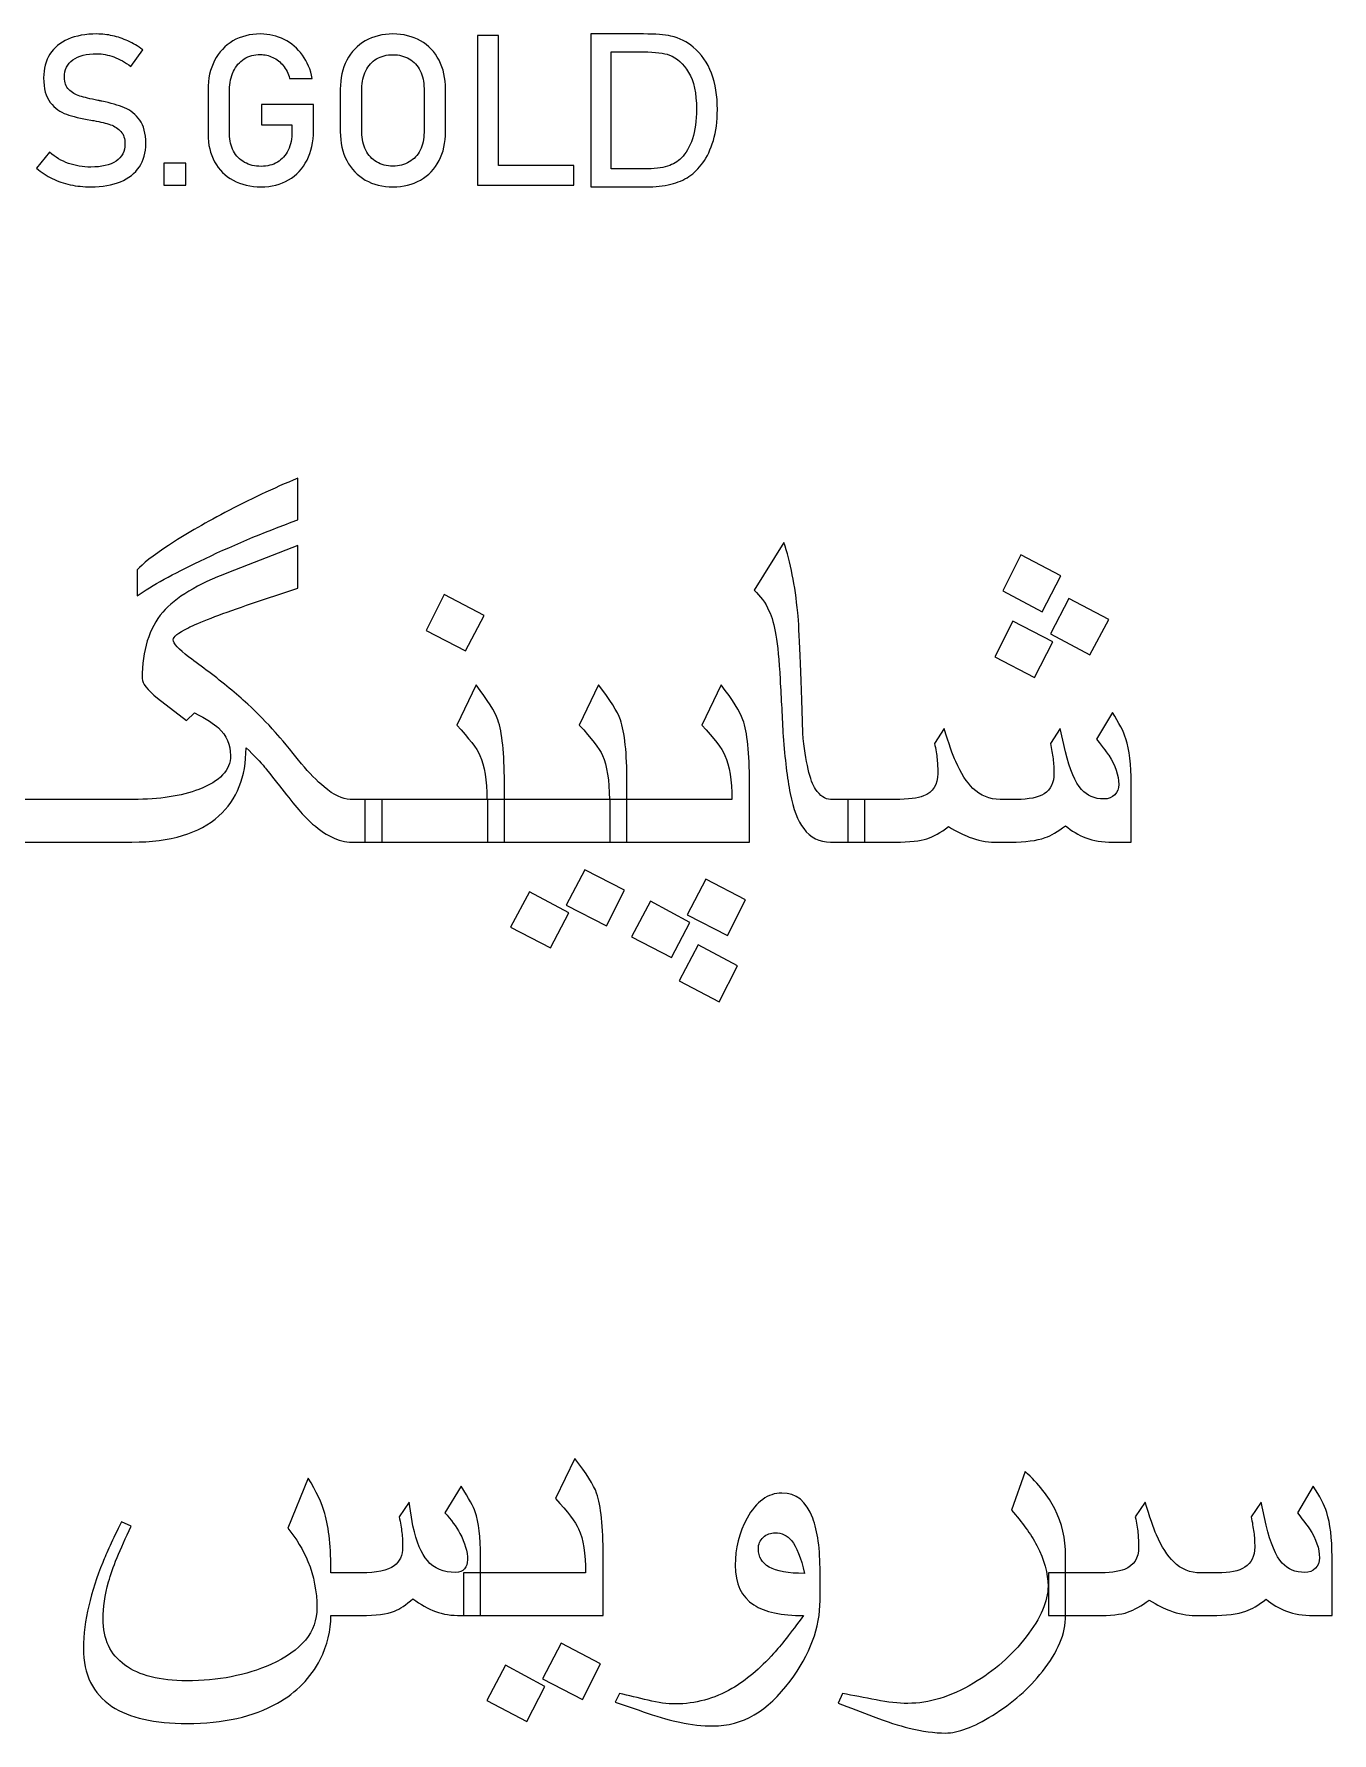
# Model space of a CAD drawing. Header units: millimetres. Extents: x -257 to 309, y -131 to 82.
# Drawn here: x 59.8 to 105.4, y -93.1 to -33.4 of the extents above; entities that cross this region are included whole.
import ezdxf

# ---------------------------------------------------------------- set-up
doc = ezdxf.new("R2010")
doc.units = ezdxf.units.MM
doc.header["$MEASUREMENT"] = 0
doc.layers.add('Layer 1', color=7, linetype='Continuous')

msp = doc.modelspace()

# ---------------------------------------------------------------- linework, layer by layer
at = {"layer": 'Layer 1', "color": 250}
for points, knots in [([(61.8123, -38.7882), (61.559, -38.7882), (61.3179, -38.7635), (61.0919, -38.7154), (60.8645, -38.6672), (60.6532, -38.5955), (60.4556, -38.4992), (60.2591, -38.4015), (60.0751, -38.2816), (59.9047, -38.1372), (59.9047, -38.1372), (59.9047, -38.1372), (59.9047, -38.1372), (59.9047, -38.1372), (60.3642, -37.5726), (60.3642, -37.5726), (60.3642, -37.5726), (60.3642, -37.5726), (60.3642, -37.5726), (60.5643, -37.7455), (60.7855, -37.8765), (61.0264, -37.9629), (61.2673, -38.0494), (61.5292, -38.0927), (61.8123, -38.0927), (62.1927, -38.0927), (62.488, -38.0224), (62.698, -37.8814), (62.908, -37.7406), (63.0131, -37.5403), (63.0131, -37.2821), (63.0131, -37.2821), (63.0131, -37.2785), (63.0131, -37.2785), (63.0131, -37.0955), (62.9661, -36.9499), (62.8709, -36.8422), (62.7746, -36.7349), (62.6522, -36.6558), (62.5015, -36.6039), (62.351, -36.552), (62.1557, -36.5038), (61.9172, -36.4606), (61.9098, -36.458), (61.9012, -36.4569), (61.8938, -36.4569), (61.8851, -36.4569), (61.8765, -36.4555), (61.8691, -36.4532), (61.8691, -36.4532), (61.8159, -36.4433), (61.8159, -36.4433), (61.4625, -36.3827), (61.1759, -36.3147), (60.9559, -36.2381), (60.7347, -36.1616), (60.5458, -36.0232), (60.3889, -35.8218), (60.2321, -35.6204), (60.154, -35.3338), (60.154, -34.9619), (60.154, -34.9619), (60.154, -34.9582), (60.154, -34.9582), (60.154, -34.6332), (60.227, -34.3552), (60.3729, -34.1242), (60.5186, -33.8944), (60.7324, -33.7177), (61.0116, -33.5978), (61.292, -33.4768), (61.628, -33.4163), (62.0221, -33.4163), (62.21, -33.4163), (62.3953, -33.4374), (62.577, -33.4781), (62.7598, -33.5189), (62.939, -33.5805), (63.1168, -33.6609), (63.2935, -33.7412), (63.4678, -33.8437), (63.6395, -33.9672), (63.6395, -33.9672), (63.6395, -33.9672), (63.6395, -33.9672), (63.6395, -33.9672), (63.2194, -34.553), (63.2194, -34.553), (63.2194, -34.553), (63.2194, -34.553), (63.2194, -34.553), (63.0193, -34.4059), (62.8204, -34.2961), (62.6201, -34.2219), (62.4213, -34.1489), (62.2224, -34.1118), (62.0221, -34.1118), (61.6626, -34.1118), (61.3821, -34.1836), (61.1833, -34.3269), (60.9844, -34.4702), (60.8856, -34.674), (60.8856, -34.9372), (60.8856, -34.9372), (60.8856, -34.9409), (60.8856, -34.9409), (60.8856, -35.1212), (60.9363, -35.2635), (61.0388, -35.3671), (61.1413, -35.4708), (61.2698, -35.5474), (61.423, -35.597), (61.5763, -35.6464), (61.7887, -35.6983), (62.0618, -35.7513), (62.0715, -35.7538), (62.0803, -35.7551), (62.0888, -35.7562), (62.0977, -35.7576), (62.1062, -35.7601), (62.1161, -35.7625), (62.1272, -35.765), (62.1408, -35.7675), (62.1557, -35.7699), (62.1705, -35.7724), (62.1828, -35.7735), (62.1952, -35.776), (62.5139, -35.8416), (62.7797, -35.9194), (62.9933, -36.0084), (63.2071, -36.0973), (63.3862, -36.2419), (63.5295, -36.4407), (63.6728, -36.6396), (63.7446, -36.9115), (63.7446, -37.2574), (63.7446, -37.2574), (63.7446, -37.2648), (63.7446, -37.2648), (63.7446, -37.5848), (63.669, -37.8592), (63.5172, -38.0876), (63.364, -38.3162), (63.144, -38.4893), (62.8561, -38.609), (62.5671, -38.7289), (62.2199, -38.7882), (61.8123, -38.7882)], [0, 0, 0, 0, 0.0204082, 0.0204082, 0.0204082, 0.0408163, 0.0408163, 0.0408163, 0.0612245, 0.0612245, 0.0612245, 0.0816327, 0.0816327, 0.0816327, 0.1020408, 0.1020408, 0.1020408, 0.122449, 0.122449, 0.122449, 0.1428571, 0.1428571, 0.1428571, 0.1632653, 0.1632653, 0.1632653, 0.1836735, 0.1836735, 0.1836735, 0.2040816, 0.2040816, 0.2040816, 0.2244898, 0.2244898, 0.2244898, 0.244898, 0.244898, 0.244898, 0.2653061, 0.2653061, 0.2653061, 0.2857143, 0.2857143, 0.2857143, 0.3061224, 0.3061224, 0.3061224, 0.3265306, 0.3265306, 0.3265306, 0.3469388, 0.3469388, 0.3469388, 0.3673469, 0.3673469, 0.3673469, 0.3877551, 0.3877551, 0.3877551, 0.4081633, 0.4081633, 0.4081633, 0.4285714, 0.4285714, 0.4285714, 0.4489796, 0.4489796, 0.4489796, 0.4693878, 0.4693878, 0.4693878, 0.4897959, 0.4897959, 0.4897959, 0.5102041, 0.5102041, 0.5102041, 0.5306122, 0.5306122, 0.5306122, 0.5510204, 0.5510204, 0.5510204, 0.5714286, 0.5714286, 0.5714286, 0.5918367, 0.5918367, 0.5918367, 0.6122449, 0.6122449, 0.6122449, 0.6326531, 0.6326531, 0.6326531, 0.6530612, 0.6530612, 0.6530612, 0.6734694, 0.6734694, 0.6734694, 0.6938776, 0.6938776, 0.6938776, 0.7142857, 0.7142857, 0.7142857, 0.7346939, 0.7346939, 0.7346939, 0.755102, 0.755102, 0.755102, 0.7755102, 0.7755102, 0.7755102, 0.7959184, 0.7959184, 0.7959184, 0.8163265, 0.8163265, 0.8163265, 0.8367347, 0.8367347, 0.8367347, 0.8571429, 0.8571429, 0.8571429, 0.877551, 0.877551, 0.877551, 0.8979592, 0.8979592, 0.8979592, 0.9183673, 0.9183673, 0.9183673, 0.9387755, 0.9387755, 0.9387755, 0.9591837, 0.9591837, 0.9591837, 0.9795918, 0.9795918, 0.9795918, 1, 1, 1, 1]), ([(69.6379, -35.8997), (69.6379, -35.8997), (69.6379, -36.819), (69.6379, -36.819), (69.6379, -37.2105), (69.5625, -37.554), (69.4105, -37.8529), (69.2586, -38.1507), (69.0435, -38.3804), (68.7644, -38.5436), (68.4851, -38.7067), (68.1626, -38.7882), (67.7957, -38.7882), (67.4238, -38.7882), (67.0977, -38.7116), (66.8172, -38.5585), (66.5355, -38.4053), (66.3181, -38.189), (66.1636, -37.9086), (66.0091, -37.6281), (65.9314, -37.3043), (65.9314, -36.9349), (65.9314, -36.9349), (65.9314, -35.3819), (65.9314, -35.3819), (65.9314, -34.9916), (66.008, -34.6469), (66.16, -34.3503), (66.3118, -34.0538), (66.5269, -33.8239), (66.8061, -33.6609), (67.0852, -33.4979), (67.4078, -33.4163), (67.7748, -33.4163), (68.0763, -33.4163), (68.3543, -33.4817), (68.6086, -33.6103), (68.8632, -33.7401), (69.0756, -33.9216), (69.2474, -34.1587), (69.4192, -34.3949), (69.534, -34.6691), (69.5946, -34.9804), (69.5946, -34.9804), (69.5946, -34.9804), (69.5946, -34.9804), (69.5946, -34.9804), (68.7952, -34.9804), (68.7952, -34.9804), (68.7952, -34.9804), (68.7952, -34.9804), (68.7952, -34.9804), (68.752, -34.8037), (68.6779, -34.653), (68.574, -34.5257), (68.4702, -34.3997), (68.3492, -34.3034), (68.2084, -34.2367), (68.0687, -34.17), (67.9241, -34.1365), (67.7748, -34.1365), (67.5572, -34.1365), (67.367, -34.1884), (67.2026, -34.2923), (67.0384, -34.3961), (66.9111, -34.5418), (66.8222, -34.7284), (66.7331, -34.9162), (66.6886, -35.1337), (66.6886, -35.3819), (66.6886, -35.3819), (66.6886, -36.9349), (66.6886, -36.9349), (66.6886, -37.1622), (66.7344, -37.36), (66.8258, -37.5305), (66.9172, -37.7009), (67.047, -37.8332), (67.215, -37.927), (67.3831, -38.0209), (67.5771, -38.068), (67.7957, -38.068), (68.0132, -38.068), (68.2035, -38.0184), (68.3678, -37.9209), (68.532, -37.8233), (68.6581, -37.6813), (68.7482, -37.4959), (68.8372, -37.3106), (68.8818, -37.0894), (68.8818, -36.8337), (68.8818, -36.8337), (68.8818, -36.6051), (68.8818, -36.6051), (68.8818, -36.6051), (67.8143, -36.6051), (67.8143, -36.6051), (67.8143, -36.6051), (67.8143, -35.8997), (67.8143, -35.8997), (67.8143, -35.8997), (69.6379, -35.8997), (69.6379, -35.8997)], [0, 0, 0, 0, 0.0294118, 0.0294118, 0.0294118, 0.0588235, 0.0588235, 0.0588235, 0.0882353, 0.0882353, 0.0882353, 0.1176471, 0.1176471, 0.1176471, 0.1470588, 0.1470588, 0.1470588, 0.1764706, 0.1764706, 0.1764706, 0.2058824, 0.2058824, 0.2058824, 0.2352941, 0.2352941, 0.2352941, 0.2647059, 0.2647059, 0.2647059, 0.2941176, 0.2941176, 0.2941176, 0.3235294, 0.3235294, 0.3235294, 0.3529412, 0.3529412, 0.3529412, 0.3823529, 0.3823529, 0.3823529, 0.4117647, 0.4117647, 0.4117647, 0.4411765, 0.4411765, 0.4411765, 0.4705882, 0.4705882, 0.4705882, 0.5, 0.5, 0.5, 0.5294118, 0.5294118, 0.5294118, 0.5588235, 0.5588235, 0.5588235, 0.5882353, 0.5882353, 0.5882353, 0.6176471, 0.6176471, 0.6176471, 0.6470588, 0.6470588, 0.6470588, 0.6764706, 0.6764706, 0.6764706, 0.7058824, 0.7058824, 0.7058824, 0.7352941, 0.7352941, 0.7352941, 0.7647059, 0.7647059, 0.7647059, 0.7941176, 0.7941176, 0.7941176, 0.8235294, 0.8235294, 0.8235294, 0.8529412, 0.8529412, 0.8529412, 0.8823529, 0.8823529, 0.8823529, 0.9117647, 0.9117647, 0.9117647, 0.9411765, 0.9411765, 0.9411765, 0.9705882, 0.9705882, 0.9705882, 1, 1, 1, 1]), ([(72.4301, -38.7882), (72.0631, -38.7882), (71.7393, -38.708), (71.4589, -38.5474), (71.1797, -38.3867), (70.9635, -38.1606), (70.809, -37.8666), (70.6558, -37.5738), (70.5793, -37.234), (70.5793, -36.8485), (70.5793, -36.8485), (70.5793, -35.3572), (70.5793, -35.3572), (70.5793, -34.9705), (70.6558, -34.6308), (70.809, -34.3381), (70.9635, -34.0451), (71.1797, -33.8178), (71.4589, -33.6571), (71.7393, -33.4965), (72.0631, -33.4163), (72.4301, -33.4163), (72.7958, -33.4163), (73.1194, -33.4965), (73.3999, -33.6571), (73.6792, -33.8178), (73.8966, -34.0451), (74.0498, -34.3381), (74.2029, -34.6308), (74.2795, -34.9705), (74.2795, -35.3572), (74.2795, -35.3572), (74.2795, -36.8485), (74.2795, -36.8485), (74.2795, -37.234), (74.2029, -37.5738), (74.0498, -37.8666), (73.8966, -38.1606), (73.6792, -38.3867), (73.3999, -38.5474), (73.1194, -38.708), (72.7958, -38.7882), (72.4301, -38.7882)], [0, 0, 0, 0, 0.0714286, 0.0714286, 0.0714286, 0.1428571, 0.1428571, 0.1428571, 0.2142857, 0.2142857, 0.2142857, 0.2857143, 0.2857143, 0.2857143, 0.3571429, 0.3571429, 0.3571429, 0.4285714, 0.4285714, 0.4285714, 0.5, 0.5, 0.5, 0.5714286, 0.5714286, 0.5714286, 0.6428571, 0.6428571, 0.6428571, 0.7142857, 0.7142857, 0.7142857, 0.7857143, 0.7857143, 0.7857143, 0.8571429, 0.8571429, 0.8571429, 0.9285714, 0.9285714, 0.9285714, 1, 1, 1, 1]), ([(79.39, -38.7885), (79.39, -38.7885), (79.39, -33.4158), (79.39, -33.4158), (79.39, -33.4158), (81.2409, -33.4158), (81.2409, -33.4158), (81.6586, -33.4158), (81.9775, -33.4408), (82.1976, -33.4921), (82.5054, -33.5634), (82.768, -33.6922), (82.9855, -33.8774), (83.2695, -34.1175), (83.4808, -34.4225), (83.621, -34.7953), (83.7623, -35.168), (83.8323, -35.5945), (83.8323, -36.0734), (83.8323, -36.4812), (83.7848, -36.8426), (83.6897, -37.1577), (83.5947, -37.4728), (83.4722, -37.7343), (83.3233, -37.9405), (83.1732, -38.147), (83.0106, -38.3095), (82.8331, -38.4272), (82.6567, -38.5459), (82.4428, -38.6359), (82.1928, -38.6973), (81.9414, -38.7585), (81.6538, -38.7885), (81.3286, -38.7885), (81.3286, -38.7885), (79.39, -38.7885), (79.39, -38.7885)], [0, 0, 0, 0, 0.0833333, 0.0833333, 0.0833333, 0.1666667, 0.1666667, 0.1666667, 0.25, 0.25, 0.25, 0.3333333, 0.3333333, 0.3333333, 0.4166667, 0.4166667, 0.4166667, 0.5, 0.5, 0.5, 0.5833333, 0.5833333, 0.5833333, 0.6666667, 0.6666667, 0.6666667, 0.75, 0.75, 0.75, 0.8333333, 0.8333333, 0.8333333, 0.9166667, 0.9166667, 0.9166667, 1, 1, 1, 1]), ([(75.4003, -33.4707), (75.4003, -33.4707), (76.1391, -33.4707), (76.1391, -33.4707), (76.1391, -33.4707), (76.1391, -38.0321), (76.1391, -38.0321), (76.1391, -38.0321), (78.7819, -38.0321), (78.7819, -38.0321), (78.7819, -38.0321), (78.7819, -38.7339), (78.7819, -38.7339), (78.7819, -38.7339), (76.1391, -38.7339), (76.1391, -38.7339), (76.1391, -38.7339), (75.7697, -38.7339), (75.7697, -38.7339), (75.7697, -38.7339), (75.4003, -38.7339), (75.4003, -38.7339), (75.4003, -38.7339), (75.4003, -33.4707), (75.4003, -33.4707)], [0, 0, 0, 0, 0.125, 0.125, 0.125, 0.25, 0.25, 0.25, 0.375, 0.375, 0.375, 0.5, 0.5, 0.5, 0.625, 0.625, 0.625, 0.75, 0.75, 0.75, 0.875, 0.875, 0.875, 1, 1, 1, 1]), ([(72.4301, -38.0606), (72.6463, -38.0606), (72.8378, -38.0124), (73.0033, -37.9135), (73.1688, -37.8159), (73.2961, -37.6775), (73.3862, -37.4985), (73.4778, -37.318), (73.5221, -37.1105), (73.5221, -36.8732), (73.5221, -36.8732), (73.5221, -35.3313), (73.5221, -35.3313), (73.5221, -35.0954), (73.4778, -34.8867), (73.3862, -34.7073), (73.2961, -34.527), (73.1688, -34.3886), (73.0033, -34.291), (72.8378, -34.1933), (72.6463, -34.1439), (72.4301, -34.1439), (72.2125, -34.1439), (72.0211, -34.1933), (71.8556, -34.291), (71.6899, -34.3886), (71.5626, -34.527), (71.4726, -34.7073), (71.3811, -34.8867), (71.3365, -35.0954), (71.3365, -35.3313), (71.3365, -35.3313), (71.3365, -36.8732), (71.3365, -36.8732), (71.3365, -37.1105), (71.3811, -37.318), (71.4726, -37.4985), (71.5626, -37.6775), (71.6899, -37.8159), (71.8556, -37.9135), (72.0211, -38.0124), (72.2125, -38.0606), (72.4301, -38.0606)], [0, 0, 0, 0, 0.0714286, 0.0714286, 0.0714286, 0.1428571, 0.1428571, 0.1428571, 0.2142857, 0.2142857, 0.2142857, 0.2857143, 0.2857143, 0.2857143, 0.3571429, 0.3571429, 0.3571429, 0.4285714, 0.4285714, 0.4285714, 0.5, 0.5, 0.5, 0.5714286, 0.5714286, 0.5714286, 0.6428571, 0.6428571, 0.6428571, 0.7142857, 0.7142857, 0.7142857, 0.7857143, 0.7857143, 0.7857143, 0.8571429, 0.8571429, 0.8571429, 0.9285714, 0.9285714, 0.9285714, 1, 1, 1, 1]), ([(80.1028, -38.1583), (80.1028, -38.1583), (81.2485, -38.1583), (81.2485, -38.1583), (81.6025, -38.1583), (81.88, -38.1257), (82.0814, -38.0595), (82.2828, -37.9931), (82.4428, -37.9006), (82.563, -37.7805), (82.7305, -37.6117), (82.8617, -37.3841), (82.9556, -37.099), (83.0494, -36.8138), (83.0969, -36.4686), (83.0969, -36.0622), (83.0969, -35.4994), (83.0044, -35.0666), (82.8205, -34.7641), (82.6367, -34.4614), (82.4129, -34.2588), (82.1489, -34.1562), (81.9588, -34.0824), (81.6525, -34.0462), (81.2298, -34.0462), (81.2298, -34.0462), (80.1028, -34.0462), (80.1028, -34.0462), (80.1028, -34.0462), (80.1028, -38.1583), (80.1028, -38.1583)], [0, 0, 0, 0, 0.1, 0.1, 0.1, 0.2, 0.2, 0.2, 0.3, 0.3, 0.3, 0.4, 0.4, 0.4, 0.5, 0.5, 0.5, 0.6, 0.6, 0.6, 0.7, 0.7, 0.7, 0.8, 0.8, 0.8, 0.9, 0.9, 0.9, 1, 1, 1, 1]), ([(64.3783, -37.9591), (64.3783, -37.9591), (65.153, -37.9591), (65.153, -37.9591), (65.153, -37.9591), (65.153, -38.7339), (65.153, -38.7339), (65.153, -38.7339), (64.3783, -38.7339), (64.3783, -38.7339), (64.3783, -38.7339), (64.3783, -37.9591), (64.3783, -37.9591)], [0, 0, 0, 0, 0.25, 0.25, 0.25, 0.5, 0.5, 0.5, 0.75, 0.75, 0.75, 1, 1, 1, 1]), ([(69.0848, -49.0265), (69.0848, -49.0265), (69.0848, -50.4906), (69.0848, -50.4906), (67.8471, -50.9433), (66.6976, -51.4284), (65.6422, -51.9399), (64.7074, -52.3867), (63.9724, -52.7924), (63.4403, -53.157), (63.4403, -53.157), (63.4403, -52.2486), (63.4403, -52.2486), (63.6226, -52.0398), (63.9901, -51.7547), (64.5427, -51.3901), (65.0925, -51.0285), (65.751, -50.6434), (66.5212, -50.2377), (67.3826, -49.7821), (68.2352, -49.3793), (69.0848, -49.0265)], [0, 0, 0, 0, 0.1428571, 0.1428571, 0.1428571, 0.2857143, 0.2857143, 0.2857143, 0.4285714, 0.4285714, 0.4285714, 0.5714286, 0.5714286, 0.5714286, 0.7142857, 0.7142857, 0.7142857, 0.8571429, 0.8571429, 0.8571429, 1, 1, 1, 1]), ([(89.0195, -61.8147), (89.0195, -61.8147), (87.8083, -61.8147), (87.8083, -61.8147), (87.4144, -61.8147), (87.0998, -61.656), (86.8647, -61.3414), (86.6559, -61.0651), (86.4972, -60.6564), (86.3914, -60.1096), (86.2855, -59.5658), (86.2032, -58.8955), (86.1444, -58.0959), (86.1091, -57.4491), (86.0739, -56.7847), (86.0356, -56.0997), (86.0004, -55.4177), (85.9504, -54.9003), (85.8916, -54.5475), (85.8298, -54.1947), (85.7475, -53.9066), (85.6446, -53.6832), (85.5212, -53.4069), (85.3448, -53.1658), (85.1214, -52.96), (85.1214, -52.96), (86.1709, -51.2843), (86.1709, -51.2843), (86.4002, -51.9722), (86.5619, -52.7954), (86.6559, -53.7538), (86.7147, -54.3535), (86.7735, -55.7646), (86.8323, -57.99), (86.9352, -59.0131), (87.0851, -59.6657), (87.2821, -59.9538), (87.4438, -60.1949), (87.6202, -60.3154), (87.8083, -60.3154), (87.8083, -60.3154), (89.0195, -60.3154), (89.0195, -60.3154), (89.0195, -60.3154), (89.0195, -61.8147), (89.0195, -61.8147)], [0, 0, 0, 0, 0.0666667, 0.0666667, 0.0666667, 0.1333333, 0.1333333, 0.1333333, 0.2, 0.2, 0.2, 0.2666667, 0.2666667, 0.2666667, 0.3333333, 0.3333333, 0.3333333, 0.4, 0.4, 0.4, 0.4666667, 0.4666667, 0.4666667, 0.5333333, 0.5333333, 0.5333333, 0.6, 0.6, 0.6, 0.6666667, 0.6666667, 0.6666667, 0.7333333, 0.7333333, 0.7333333, 0.8, 0.8, 0.8, 0.8666667, 0.8666667, 0.8666667, 0.9333333, 0.9333333, 0.9333333, 1, 1, 1, 1]), ([(59.6303, -61.8147), (58.2574, -61.8147), (57.2785, -61.6501), (56.6993, -61.3238), (56.079, -60.9739), (55.7674, -60.3772), (55.7674, -59.5334), (55.7674, -59.0278), (55.9056, -58.4545), (56.179, -57.8136), (56.2525, -57.6343), (56.4141, -57.3051), (56.6582, -56.8229), (56.6582, -56.8229), (56.9492, -56.9934), (56.9492, -56.9934), (56.7522, -57.4432), (56.6258, -57.7872), (56.5641, -58.0283), (56.5023, -58.2693), (56.4729, -58.4986), (56.4729, -58.7162), (56.4729, -59.3394), (56.8022, -59.7804), (57.4637, -60.0303), (57.9576, -60.2214), (58.6837, -60.3154), (59.6362, -60.3154), (59.6362, -60.3154), (63.308, -60.3154), (63.308, -60.3154), (64.2223, -60.3154), (64.9896, -60.1978), (65.6099, -59.9627), (66.3507, -59.6804), (66.7211, -59.2865), (66.7211, -58.775), (66.7211, -58.3899), (66.58, -58.0665), (66.2978, -57.8019), (66.1538, -57.6637), (65.8745, -57.4873), (65.46, -57.2698), (65.46, -57.2698), (65.1777, -57.5373), (65.1777, -57.5373), (65.1777, -57.5373), (64.1547, -56.7612), (64.1547, -56.7612), (63.796, -56.4643), (63.6167, -56.232), (63.6167, -56.0645), (63.6167, -55.0767), (63.8578, -54.3006), (64.3399, -53.7361), (64.7867, -53.2187), (65.5599, -52.7513), (66.6565, -52.3397), (66.6565, -52.3397), (69.0848, -51.3901), (69.0848, -51.3901), (69.0848, -51.3901), (69.0848, -52.8895), (69.0848, -52.8895), (69.0848, -52.8895), (67.2885, -53.4921), (67.2885, -53.4921), (66.3096, -53.8243), (65.6187, -54.0918), (65.2189, -54.2917), (64.8808, -54.4652), (64.7103, -54.6004), (64.7103, -54.7063), (64.7103, -54.8356), (64.8926, -55.0414), (65.2601, -55.3148), (65.4894, -55.4883), (65.7216, -55.6588), (65.9568, -55.8322), (66.4624, -56.2173), (66.9181, -56.5966), (67.3267, -56.967), (67.6766, -57.2904), (68.0029, -57.6226), (68.3057, -57.9665), (68.4968, -58.1782), (68.7996, -58.5427), (69.2171, -59.0601), (69.4875, -59.3864), (69.7521, -59.6599), (70.0108, -59.8774), (70.3606, -60.1684), (70.6634, -60.3154), (70.9221, -60.3154), (70.9221, -60.3154), (72.0481, -60.3154), (72.0481, -60.3154), (72.0481, -60.3154), (72.0481, -61.8147), (72.0481, -61.8147), (72.0481, -61.8147), (70.9898, -61.8147), (70.9898, -61.8147), (70.5194, -61.8147), (70.0284, -61.5737), (69.511, -61.0915), (69.2611, -60.8564), (68.9025, -60.436), (68.438, -59.8333), (68.1558, -59.4717), (67.9853, -59.2542), (67.9206, -59.1807), (67.7795, -59.0072), (67.559, -58.7808), (67.268, -58.4986), (67.268, -59.5217), (66.9505, -60.3184), (66.3125, -60.8946), (65.6275, -61.509), (64.6104, -61.8147), (63.258, -61.8147), (63.258, -61.8147), (59.6303, -61.8147), (59.6303, -61.8147)], [0, 0, 0, 0, 0.0243902, 0.0243902, 0.0243902, 0.0487805, 0.0487805, 0.0487805, 0.0731707, 0.0731707, 0.0731707, 0.097561, 0.097561, 0.097561, 0.1219512, 0.1219512, 0.1219512, 0.1463415, 0.1463415, 0.1463415, 0.1707317, 0.1707317, 0.1707317, 0.195122, 0.195122, 0.195122, 0.2195122, 0.2195122, 0.2195122, 0.2439024, 0.2439024, 0.2439024, 0.2682927, 0.2682927, 0.2682927, 0.2926829, 0.2926829, 0.2926829, 0.3170732, 0.3170732, 0.3170732, 0.3414634, 0.3414634, 0.3414634, 0.3658537, 0.3658537, 0.3658537, 0.3902439, 0.3902439, 0.3902439, 0.4146341, 0.4146341, 0.4146341, 0.4390244, 0.4390244, 0.4390244, 0.4634146, 0.4634146, 0.4634146, 0.4878049, 0.4878049, 0.4878049, 0.5121951, 0.5121951, 0.5121951, 0.5365854, 0.5365854, 0.5365854, 0.5609756, 0.5609756, 0.5609756, 0.5853659, 0.5853659, 0.5853659, 0.6097561, 0.6097561, 0.6097561, 0.6341463, 0.6341463, 0.6341463, 0.6585366, 0.6585366, 0.6585366, 0.6829268, 0.6829268, 0.6829268, 0.7073171, 0.7073171, 0.7073171, 0.7317073, 0.7317073, 0.7317073, 0.7560976, 0.7560976, 0.7560976, 0.7804878, 0.7804878, 0.7804878, 0.804878, 0.804878, 0.804878, 0.8292683, 0.8292683, 0.8292683, 0.8536585, 0.8536585, 0.8536585, 0.8780488, 0.8780488, 0.8780488, 0.902439, 0.902439, 0.902439, 0.9268293, 0.9268293, 0.9268293, 0.9512195, 0.9512195, 0.9512195, 0.9756098, 0.9756098, 0.9756098, 1, 1, 1, 1]), ([(95.9075, -52.4632), (95.9075, -52.4632), (95.2431, -53.7185), (95.2431, -53.7185), (95.2431, -53.7185), (93.8614, -52.9806), (93.8614, -52.9806), (93.8614, -52.9806), (94.4993, -51.7253), (94.4993, -51.7253), (94.4993, -51.7253), (95.9075, -52.4632), (95.9075, -52.4632)], [0, 0, 0, 0, 0.25, 0.25, 0.25, 0.5, 0.5, 0.5, 0.75, 0.75, 0.75, 1, 1, 1, 1]), ([(75.6405, -53.8478), (75.6405, -53.8478), (74.9761, -55.0943), (74.9761, -55.0943), (74.9761, -55.0943), (73.5944, -54.3741), (73.5944, -54.3741), (73.5944, -54.3741), (74.2265, -53.1188), (74.2265, -53.1188), (74.2265, -53.1188), (75.6405, -53.8478), (75.6405, -53.8478)], [0, 0, 0, 0, 0.25, 0.25, 0.25, 0.5, 0.5, 0.5, 0.75, 0.75, 0.75, 1, 1, 1, 1]), ([(97.5832, -53.9919), (97.5832, -53.9919), (96.9188, -55.2354), (96.9188, -55.2354), (96.9188, -55.2354), (95.5371, -54.4946), (95.5371, -54.4946), (95.5371, -54.4946), (96.178, -53.2599), (96.178, -53.2599), (96.178, -53.2599), (97.5832, -53.9919), (97.5832, -53.9919)], [0, 0, 0, 0, 0.25, 0.25, 0.25, 0.5, 0.5, 0.5, 0.75, 0.75, 0.75, 1, 1, 1, 1]), ([(95.6253, -54.7768), (95.6253, -54.7768), (94.9726, -56.0292), (94.9726, -56.0292), (94.9726, -56.0292), (93.5792, -55.306), (93.5792, -55.306), (93.5792, -55.306), (94.2142, -54.0536), (94.2142, -54.0536), (94.2142, -54.0536), (95.6253, -54.7768), (95.6253, -54.7768)], [0, 0, 0, 0, 0.25, 0.25, 0.25, 0.5, 0.5, 0.5, 0.75, 0.75, 0.75, 1, 1, 1, 1]), ([(76.3461, -61.8147), (76.3461, -61.8147), (71.4425, -61.8147), (71.4425, -61.8147), (71.4425, -61.8147), (71.4425, -60.3154), (71.4425, -60.3154), (71.4425, -60.3154), (75.7287, -60.3154), (75.7287, -60.3154), (75.7287, -59.6393), (75.6464, -59.1248), (75.4847, -58.7691), (75.376, -58.5221), (75.1055, -58.1694), (74.6704, -57.7049), (74.6704, -57.7049), (75.3495, -56.2938), (75.3495, -56.2938), (75.7581, -56.817), (76.0139, -57.2227), (76.1168, -57.5167), (76.2697, -57.9577), (76.3461, -58.6897), (76.3461, -59.7128), (76.3461, -59.7128), (76.3461, -61.8147), (76.3461, -61.8147)], [0, 0, 0, 0, 0.1111111, 0.1111111, 0.1111111, 0.2222222, 0.2222222, 0.2222222, 0.3333333, 0.3333333, 0.3333333, 0.4444444, 0.4444444, 0.4444444, 0.5555556, 0.5555556, 0.5555556, 0.6666667, 0.6666667, 0.6666667, 0.7777778, 0.7777778, 0.7777778, 0.8888889, 0.8888889, 0.8888889, 1, 1, 1, 1]), ([(80.6529, -61.8147), (80.6529, -61.8147), (75.7493, -61.8147), (75.7493, -61.8147), (75.7493, -61.8147), (75.7493, -60.3154), (75.7493, -60.3154), (75.7493, -60.3154), (80.0355, -60.3154), (80.0355, -60.3154), (80.0355, -59.6393), (79.9532, -59.1248), (79.7915, -58.7691), (79.6828, -58.5221), (79.4123, -58.1694), (78.9772, -57.7049), (78.9772, -57.7049), (79.6563, -56.2938), (79.6563, -56.2938), (80.0649, -56.817), (80.3207, -57.2227), (80.4236, -57.5167), (80.5765, -57.9577), (80.6529, -58.6897), (80.6529, -59.7128), (80.6529, -59.7128), (80.6529, -61.8147), (80.6529, -61.8147)], [0, 0, 0, 0, 0.1111111, 0.1111111, 0.1111111, 0.2222222, 0.2222222, 0.2222222, 0.3333333, 0.3333333, 0.3333333, 0.4444444, 0.4444444, 0.4444444, 0.5555556, 0.5555556, 0.5555556, 0.6666667, 0.6666667, 0.6666667, 0.7777778, 0.7777778, 0.7777778, 0.8888889, 0.8888889, 0.8888889, 1, 1, 1, 1]), ([(84.9597, -61.8147), (84.9597, -61.8147), (80.0561, -61.8147), (80.0561, -61.8147), (80.0561, -61.8147), (80.0561, -60.3154), (80.0561, -60.3154), (80.0561, -60.3154), (84.3423, -60.3154), (84.3423, -60.3154), (84.3423, -59.6393), (84.26, -59.1248), (84.0983, -58.7691), (83.9896, -58.5221), (83.7191, -58.1694), (83.284, -57.7049), (83.284, -57.7049), (83.9631, -56.2938), (83.9631, -56.2938), (84.3717, -56.817), (84.6275, -57.2227), (84.7304, -57.5167), (84.8833, -57.9577), (84.9597, -58.6897), (84.9597, -59.7128), (84.9597, -59.7128), (84.9597, -61.8147), (84.9597, -61.8147)], [0, 0, 0, 0, 0.1111111, 0.1111111, 0.1111111, 0.2222222, 0.2222222, 0.2222222, 0.3333333, 0.3333333, 0.3333333, 0.4444444, 0.4444444, 0.4444444, 0.5555556, 0.5555556, 0.5555556, 0.6666667, 0.6666667, 0.6666667, 0.7777778, 0.7777778, 0.7777778, 0.8888889, 0.8888889, 0.8888889, 1, 1, 1, 1]), ([(98.377, -61.8147), (98.377, -61.8147), (97.7184, -61.8147), (97.7184, -61.8147), (97.3539, -61.8147), (97.0423, -61.7648), (96.7806, -61.6648), (96.5161, -61.5649), (96.2779, -61.4208), (96.0604, -61.2385), (95.7899, -61.4502), (95.5547, -61.5913), (95.3519, -61.6589), (95.0579, -61.7618), (94.6551, -61.8147), (94.1407, -61.8147), (94.1407, -61.8147), (93.5792, -61.8147), (93.5792, -61.8147), (93.2793, -61.8147), (92.9795, -61.7559), (92.6796, -61.6413), (92.4856, -61.5678), (92.2416, -61.4443), (91.9535, -61.2709), (91.6771, -61.4796), (91.4243, -61.6207), (91.195, -61.6971), (90.9657, -61.7765), (90.5923, -61.8147), (90.0749, -61.8147), (90.0749, -61.8147), (88.411, -61.8147), (88.411, -61.8147), (88.411, -61.8147), (88.411, -60.3154), (88.411, -60.3154), (88.411, -60.3154), (90.0779, -60.3154), (90.0779, -60.3154), (90.5423, -60.3154), (90.8775, -60.2743), (91.0803, -60.1949), (91.4125, -60.0626), (91.5801, -59.798), (91.5801, -59.4041), (91.5801, -59.2365), (91.5713, -59.0689), (91.5536, -58.9043), (91.5389, -58.7367), (91.5066, -58.5515), (91.4625, -58.3458), (91.4625, -58.3458), (91.8065, -57.8283), (91.8065, -57.8283), (91.9682, -58.3575), (92.1004, -58.7397), (92.2063, -58.9808), (92.3915, -59.4011), (92.5943, -59.7157), (92.8119, -59.9274), (93.0794, -60.1861), (93.3969, -60.3154), (93.7673, -60.3154), (93.7673, -60.3154), (94.3494, -60.3154), (94.3494, -60.3154), (94.7845, -60.3154), (95.1049, -60.2508), (95.3137, -60.1185), (95.543, -59.9685), (95.6606, -59.7304), (95.6606, -59.4041), (95.6606, -59.2248), (95.6488, -59.0542), (95.6282, -58.8867), (95.6047, -58.7191), (95.5753, -58.5398), (95.5371, -58.3458), (95.5371, -58.3458), (95.8811, -57.8283), (95.8811, -57.8283), (95.8811, -57.8283), (96.0604, -58.6397), (96.0604, -58.6397), (96.2162, -59.2777), (96.4043, -59.7216), (96.6278, -59.9685), (96.8247, -60.189), (97.0864, -60.2978), (97.4215, -60.2978), (97.5744, -60.2978), (97.7008, -60.2508), (97.7949, -60.1537), (97.8889, -60.0597), (97.936, -59.9362), (97.936, -59.7863), (97.936, -59.4629), (97.8184, -59.1219), (97.5832, -58.7632), (97.542, -58.7044), (97.4009, -58.5163), (97.1599, -58.1988), (97.1599, -58.1988), (97.7155, -57.2639), (97.7155, -57.2639), (97.9477, -57.6196), (98.1065, -57.9283), (98.1917, -58.187), (98.3152, -58.578), (98.377, -59.0983), (98.377, -59.7451), (98.377, -59.7451), (98.377, -61.8147), (98.377, -61.8147)], [0, 0, 0, 0, 0.0263158, 0.0263158, 0.0263158, 0.0526316, 0.0526316, 0.0526316, 0.0789474, 0.0789474, 0.0789474, 0.1052632, 0.1052632, 0.1052632, 0.1315789, 0.1315789, 0.1315789, 0.1578947, 0.1578947, 0.1578947, 0.1842105, 0.1842105, 0.1842105, 0.2105263, 0.2105263, 0.2105263, 0.2368421, 0.2368421, 0.2368421, 0.2631579, 0.2631579, 0.2631579, 0.2894737, 0.2894737, 0.2894737, 0.3157895, 0.3157895, 0.3157895, 0.3421053, 0.3421053, 0.3421053, 0.3684211, 0.3684211, 0.3684211, 0.3947368, 0.3947368, 0.3947368, 0.4210526, 0.4210526, 0.4210526, 0.4473684, 0.4473684, 0.4473684, 0.4736842, 0.4736842, 0.4736842, 0.5, 0.5, 0.5, 0.5263158, 0.5263158, 0.5263158, 0.5526316, 0.5526316, 0.5526316, 0.5789474, 0.5789474, 0.5789474, 0.6052632, 0.6052632, 0.6052632, 0.6315789, 0.6315789, 0.6315789, 0.6578947, 0.6578947, 0.6578947, 0.6842105, 0.6842105, 0.6842105, 0.7105263, 0.7105263, 0.7105263, 0.7368421, 0.7368421, 0.7368421, 0.7631579, 0.7631579, 0.7631579, 0.7894737, 0.7894737, 0.7894737, 0.8157895, 0.8157895, 0.8157895, 0.8421053, 0.8421053, 0.8421053, 0.8684211, 0.8684211, 0.8684211, 0.8947368, 0.8947368, 0.8947368, 0.9210526, 0.9210526, 0.9210526, 0.9473684, 0.9473684, 0.9473684, 0.9736842, 0.9736842, 0.9736842, 1, 1, 1, 1]), ([(80.5647, -63.5081), (80.5647, -63.5081), (79.9297, -64.7604), (79.9297, -64.7604), (79.9297, -64.7604), (78.5186, -64.0372), (78.5186, -64.0372), (78.5186, -64.0372), (79.1712, -62.7849), (79.1712, -62.7849), (79.1712, -62.7849), (80.5647, -63.5081), (80.5647, -63.5081)], [0, 0, 0, 0, 0.25, 0.25, 0.25, 0.5, 0.5, 0.5, 0.75, 0.75, 0.75, 1, 1, 1, 1]), ([(84.8186, -63.8432), (84.8186, -63.8432), (84.1836, -65.0956), (84.1836, -65.0956), (84.1836, -65.0956), (82.7725, -64.3724), (82.7725, -64.3724), (82.7725, -64.3724), (83.4251, -63.12), (83.4251, -63.12), (83.4251, -63.12), (84.8186, -63.8432), (84.8186, -63.8432)], [0, 0, 0, 0, 0.25, 0.25, 0.25, 0.5, 0.5, 0.5, 0.75, 0.75, 0.75, 1, 1, 1, 1]), ([(78.6068, -64.3018), (78.6068, -64.3018), (77.9688, -65.5365), (77.9688, -65.5365), (77.9688, -65.5365), (76.5607, -64.8045), (76.5607, -64.8045), (76.5607, -64.8045), (77.2251, -63.561), (77.2251, -63.561), (77.2251, -63.561), (78.6068, -64.3018), (78.6068, -64.3018)], [0, 0, 0, 0, 0.25, 0.25, 0.25, 0.5, 0.5, 0.5, 0.75, 0.75, 0.75, 1, 1, 1, 1]), ([(82.8607, -64.637), (82.8607, -64.637), (82.2227, -65.8717), (82.2227, -65.8717), (82.2227, -65.8717), (80.8146, -65.1397), (80.8146, -65.1397), (80.8146, -65.1397), (81.4789, -63.8961), (81.4789, -63.8961), (81.4789, -63.8961), (82.8607, -64.637), (82.8607, -64.637)], [0, 0, 0, 0, 0.25, 0.25, 0.25, 0.5, 0.5, 0.5, 0.75, 0.75, 0.75, 1, 1, 1, 1]), ([(84.5364, -66.1686), (84.5364, -66.1686), (83.8984, -67.4239), (83.8984, -67.4239), (83.8984, -67.4239), (82.4902, -66.686), (82.4902, -66.686), (82.4902, -66.686), (83.1546, -65.4307), (83.1546, -65.4307), (83.1546, -65.4307), (84.5364, -66.1686), (84.5364, -66.1686)], [0, 0, 0, 0, 0.25, 0.25, 0.25, 0.5, 0.5, 0.5, 0.75, 0.75, 0.75, 1, 1, 1, 1]), ([(79.818, -88.9967), (79.818, -88.9967), (74.9144, -88.9967), (74.9144, -88.9967), (74.9144, -88.9967), (74.9144, -87.4974), (74.9144, -87.4974), (74.9144, -87.4974), (79.2006, -87.4974), (79.2006, -87.4974), (79.2006, -86.8213), (79.1183, -86.3068), (78.9566, -85.9511), (78.8479, -85.7041), (78.5774, -85.3514), (78.1423, -84.8869), (78.1423, -84.8869), (78.8214, -83.4758), (78.8214, -83.4758), (79.23, -83.999), (79.4858, -84.4047), (79.5887, -84.6987), (79.7416, -85.1397), (79.818, -85.8717), (79.818, -86.8948), (79.818, -86.8948), (79.818, -88.9967), (79.818, -88.9967)], [0, 0, 0, 0, 0.1111111, 0.1111111, 0.1111111, 0.2222222, 0.2222222, 0.2222222, 0.3333333, 0.3333333, 0.3333333, 0.4444444, 0.4444444, 0.4444444, 0.5555556, 0.5555556, 0.5555556, 0.6666667, 0.6666667, 0.6666667, 0.7777778, 0.7777778, 0.7777778, 0.8888889, 0.8888889, 0.8888889, 1, 1, 1, 1]), ([(75.5082, -88.9967), (75.5082, -88.9967), (74.8291, -88.9967), (74.8291, -88.9967), (74.4881, -88.9967), (74.1853, -88.9497), (73.9266, -88.8556), (73.665, -88.7586), (73.4004, -88.6087), (73.1329, -88.4029), (72.8918, -88.6204), (72.6772, -88.7674), (72.4861, -88.8409), (72.2186, -88.9438), (71.8246, -88.9967), (71.3102, -88.9967), (71.3102, -88.9967), (70.2518, -88.9967), (70.2518, -88.9967), (70.2518, -89.523), (70.1254, -90.0374), (69.8726, -90.5372), (69.5433, -91.184), (69.0436, -91.6955), (68.3704, -92.0747), (67.5266, -92.551), (66.4683, -92.7891), (65.1954, -92.7891), (64.0459, -92.7891), (63.1669, -92.5892), (62.5554, -92.1864), (61.8881, -91.7425), (61.5559, -91.0664), (61.5559, -90.1521), (61.5559, -89.6582), (61.6176, -89.1584), (61.7381, -88.6528), (61.8587, -88.1471), (62.0233, -87.6385), (62.2291, -87.127), (62.3584, -86.8183), (62.576, -86.3421), (62.8876, -85.6983), (62.8876, -85.6983), (63.2316, -85.8541), (63.2316, -85.8541), (62.8317, -86.6802), (62.5672, -87.3299), (62.4378, -87.8061), (62.3085, -88.2824), (62.2438, -88.7175), (62.2438, -89.1143), (62.2438, -89.8258), (62.4966, -90.3638), (63.0052, -90.7342), (63.5138, -91.1046), (64.2399, -91.2898), (65.1836, -91.2898), (66.286, -91.2898), (67.2709, -91.0987), (68.1381, -90.7136), (69.217, -90.2403), (69.758, -89.5759), (69.758, -88.7233), (69.758, -88.153), (69.6521, -87.6091), (69.4405, -87.0947), (69.2729, -86.689), (69.0377, -86.298), (68.7349, -85.9276), (68.7349, -85.9276), (69.4493, -84.1637), (69.4493, -84.1637), (69.7374, -84.634), (69.9314, -85.0486), (70.0372, -85.4102), (70.1813, -85.9187), (70.2518, -86.6155), (70.2518, -87.4974), (70.2518, -87.4974), (71.3102, -87.4974), (71.3102, -87.4974), (71.854, -87.4974), (72.2421, -87.4151), (72.4714, -87.2475), (72.6713, -87.1035), (72.7713, -86.883), (72.7713, -86.5861), (72.7713, -86.4185), (72.7624, -86.2509), (72.7419, -86.0804), (72.7213, -85.9129), (72.6919, -85.7277), (72.6507, -85.5278), (72.6507, -85.5278), (72.9947, -85.0103), (72.9947, -85.0103), (72.9947, -85.0103), (73.1329, -85.8482), (73.1329, -85.8482), (73.2593, -86.4126), (73.4268, -86.8183), (73.6385, -87.0653), (73.8737, -87.3416), (74.2059, -87.4798), (74.6381, -87.4798), (74.7674, -87.4798), (74.8703, -87.4386), (74.9409, -87.3534), (75.0143, -87.2711), (75.0496, -87.1652), (75.0496, -87.0388), (75.0496, -86.7478), (74.9614, -86.4391), (74.7821, -86.1098), (74.6498, -85.8658), (74.4734, -85.6248), (74.2559, -85.3808), (74.2559, -85.3808), (74.8291, -84.4459), (74.8291, -84.4459), (75.0996, -84.8869), (75.2613, -85.1897), (75.3201, -85.3514), (75.4465, -85.713), (75.5082, -86.2392), (75.5082, -86.9271), (75.5082, -86.9271), (75.5082, -88.9967), (75.5082, -88.9967)], [0, 0, 0, 0, 0.0232558, 0.0232558, 0.0232558, 0.0465116, 0.0465116, 0.0465116, 0.0697674, 0.0697674, 0.0697674, 0.0930233, 0.0930233, 0.0930233, 0.1162791, 0.1162791, 0.1162791, 0.1395349, 0.1395349, 0.1395349, 0.1627907, 0.1627907, 0.1627907, 0.1860465, 0.1860465, 0.1860465, 0.2093023, 0.2093023, 0.2093023, 0.2325581, 0.2325581, 0.2325581, 0.255814, 0.255814, 0.255814, 0.2790698, 0.2790698, 0.2790698, 0.3023256, 0.3023256, 0.3023256, 0.3255814, 0.3255814, 0.3255814, 0.3488372, 0.3488372, 0.3488372, 0.372093, 0.372093, 0.372093, 0.3953488, 0.3953488, 0.3953488, 0.4186047, 0.4186047, 0.4186047, 0.4418605, 0.4418605, 0.4418605, 0.4651163, 0.4651163, 0.4651163, 0.4883721, 0.4883721, 0.4883721, 0.5116279, 0.5116279, 0.5116279, 0.5348837, 0.5348837, 0.5348837, 0.5581395, 0.5581395, 0.5581395, 0.5813953, 0.5813953, 0.5813953, 0.6046512, 0.6046512, 0.6046512, 0.627907, 0.627907, 0.627907, 0.6511628, 0.6511628, 0.6511628, 0.6744186, 0.6744186, 0.6744186, 0.6976744, 0.6976744, 0.6976744, 0.7209302, 0.7209302, 0.7209302, 0.744186, 0.744186, 0.744186, 0.7674419, 0.7674419, 0.7674419, 0.7906977, 0.7906977, 0.7906977, 0.8139535, 0.8139535, 0.8139535, 0.8372093, 0.8372093, 0.8372093, 0.8604651, 0.8604651, 0.8604651, 0.8837209, 0.8837209, 0.8837209, 0.9069767, 0.9069767, 0.9069767, 0.9302326, 0.9302326, 0.9302326, 0.9534884, 0.9534884, 0.9534884, 0.9767442, 0.9767442, 0.9767442, 1, 1, 1, 1]), ([(96.0692, -88.9938), (96.0692, -89.6259), (95.7988, -90.2814), (95.2578, -90.9605), (94.7875, -91.5573), (94.2024, -92.0718), (93.4998, -92.5039), (92.8354, -92.9185), (92.2857, -93.1242), (91.8535, -93.1242), (91.4566, -93.1242), (91.0304, -93.0654), (90.5688, -92.9508), (90.219, -92.8655), (89.7986, -92.7274), (89.3106, -92.5422), (88.899, -92.3863), (88.4874, -92.2305), (88.0788, -92.0747), (88.0788, -92.0747), (88.2258, -91.7308), (88.2258, -91.7308), (88.605, -91.8072), (88.999, -91.8836), (89.4105, -91.963), (89.8221, -92.0424), (90.1955, -92.0835), (90.5277, -92.0835), (91.2626, -92.0835), (92.0299, -91.8484), (92.8295, -91.378), (93.5557, -90.9458), (94.173, -90.402), (94.6846, -89.7435), (95.1961, -89.0849), (95.4519, -88.494), (95.4519, -87.9649), (95.4519, -87.5092), (95.3196, -87.0329), (95.0579, -86.5332), (94.8463, -86.1304), (94.5464, -85.7188), (94.1642, -85.2926), (94.1642, -85.2926), (94.6493, -83.9344), (94.6493, -83.9344), (95.1197, -84.3724), (95.4666, -84.8075), (95.69, -85.2455), (95.9428, -85.7394), (96.0692, -86.2921), (96.0692, -86.9006), (96.0692, -86.9006), (96.0692, -88.9938), (96.0692, -88.9938)], [0, 0, 0, 0, 0.0555556, 0.0555556, 0.0555556, 0.1111111, 0.1111111, 0.1111111, 0.1666667, 0.1666667, 0.1666667, 0.2222222, 0.2222222, 0.2222222, 0.2777778, 0.2777778, 0.2777778, 0.3333333, 0.3333333, 0.3333333, 0.3888889, 0.3888889, 0.3888889, 0.4444444, 0.4444444, 0.4444444, 0.5, 0.5, 0.5, 0.5555556, 0.5555556, 0.5555556, 0.6111111, 0.6111111, 0.6111111, 0.6666667, 0.6666667, 0.6666667, 0.7222222, 0.7222222, 0.7222222, 0.7777778, 0.7777778, 0.7777778, 0.8333333, 0.8333333, 0.8333333, 0.8888889, 0.8888889, 0.8888889, 0.9444444, 0.9444444, 0.9444444, 1, 1, 1, 1]), ([(87.4409, -88.4617), (87.4409, -89.4142), (87.0911, -90.3608), (86.3885, -91.3016), (85.6094, -92.3511), (84.7069, -92.8773), (83.6838, -92.8773), (83.3046, -92.8773), (82.9136, -92.8332), (82.5108, -92.7479), (82.2169, -92.6862), (81.8347, -92.5774), (81.3643, -92.4246), (80.9909, -92.2923), (80.6176, -92.1659), (80.2442, -92.0394), (80.2442, -92.0394), (80.3912, -91.7366), (80.3912, -91.7366), (80.7117, -91.8101), (81.0497, -91.8895), (81.4025, -91.9748), (81.7553, -92.06), (82.0728, -92.1012), (82.355, -92.1012), (83.0547, -92.1012), (83.7191, -91.9219), (84.3453, -91.5632), (84.8333, -91.278), (85.3213, -90.8665), (85.8093, -90.3285), (86.0563, -90.0551), (86.4061, -89.6112), (86.8588, -88.9967), (86.0827, -88.9967), (85.5006, -88.8733), (85.1155, -88.6234), (84.6775, -88.3412), (84.4599, -87.8767), (84.4599, -87.2299), (84.4599, -86.6361), (84.5981, -86.0834), (84.8744, -85.5748), (85.1978, -84.9868), (85.6065, -84.6928), (86.1003, -84.6928), (86.6031, -84.6928), (86.9617, -84.9839), (87.1822, -85.5689), (87.3557, -86.0246), (87.4409, -86.6596), (87.4409, -87.4739), (87.4409, -87.4739), (87.4409, -88.4617), (87.4409, -88.4617)], [0, 0, 0, 0, 0.0555556, 0.0555556, 0.0555556, 0.1111111, 0.1111111, 0.1111111, 0.1666667, 0.1666667, 0.1666667, 0.2222222, 0.2222222, 0.2222222, 0.2777778, 0.2777778, 0.2777778, 0.3333333, 0.3333333, 0.3333333, 0.3888889, 0.3888889, 0.3888889, 0.4444444, 0.4444444, 0.4444444, 0.5, 0.5, 0.5, 0.5555556, 0.5555556, 0.5555556, 0.6111111, 0.6111111, 0.6111111, 0.6666667, 0.6666667, 0.6666667, 0.7222222, 0.7222222, 0.7222222, 0.7777778, 0.7777778, 0.7777778, 0.8333333, 0.8333333, 0.8333333, 0.8888889, 0.8888889, 0.8888889, 0.9444444, 0.9444444, 0.9444444, 1, 1, 1, 1]), ([(105.4326, -88.9967), (105.4326, -88.9967), (104.774, -88.9967), (104.774, -88.9967), (104.4095, -88.9967), (104.0979, -88.9468), (103.8362, -88.8468), (103.5717, -88.7469), (103.3335, -88.6028), (103.116, -88.4205), (102.8455, -88.6322), (102.6103, -88.7733), (102.4075, -88.8409), (102.1135, -88.9438), (101.7107, -88.9967), (101.1963, -88.9967), (101.1963, -88.9967), (100.6348, -88.9967), (100.6348, -88.9967), (100.3349, -88.9967), (100.0351, -88.9379), (99.7352, -88.8233), (99.5412, -88.7498), (99.2972, -88.6263), (99.0091, -88.4529), (98.7327, -88.6616), (98.4799, -88.8027), (98.2506, -88.8791), (98.0213, -88.9585), (97.6479, -88.9967), (97.1305, -88.9967), (97.1305, -88.9967), (95.4666, -88.9967), (95.4666, -88.9967), (95.4666, -88.9967), (95.4666, -87.4974), (95.4666, -87.4974), (95.4666, -87.4974), (97.1335, -87.4974), (97.1335, -87.4974), (97.5979, -87.4974), (97.9331, -87.4563), (98.1359, -87.3769), (98.4681, -87.2446), (98.6357, -86.98), (98.6357, -86.5861), (98.6357, -86.4185), (98.6269, -86.2509), (98.6092, -86.0863), (98.5945, -85.9187), (98.5622, -85.7335), (98.5181, -85.5278), (98.5181, -85.5278), (98.8621, -85.0103), (98.8621, -85.0103), (99.0238, -85.5395), (99.156, -85.9217), (99.2619, -86.1628), (99.4471, -86.5831), (99.6499, -86.8977), (99.8675, -87.1094), (100.135, -87.3681), (100.4525, -87.4974), (100.8229, -87.4974), (100.8229, -87.4974), (101.405, -87.4974), (101.405, -87.4974), (101.8401, -87.4974), (102.1605, -87.4328), (102.3693, -87.3005), (102.5986, -87.1505), (102.7162, -86.9124), (102.7162, -86.5861), (102.7162, -86.4068), (102.7044, -86.2362), (102.6838, -86.0687), (102.6603, -85.9011), (102.6309, -85.7218), (102.5927, -85.5278), (102.5927, -85.5278), (102.9367, -85.0103), (102.9367, -85.0103), (102.9367, -85.0103), (103.116, -85.8217), (103.116, -85.8217), (103.2718, -86.4597), (103.4599, -86.9036), (103.6834, -87.1505), (103.8803, -87.371), (104.142, -87.4798), (104.4771, -87.4798), (104.63, -87.4798), (104.7564, -87.4328), (104.8505, -87.3357), (104.9445, -87.2417), (104.9916, -87.1182), (104.9916, -86.9683), (104.9916, -86.6449), (104.874, -86.3039), (104.6388, -85.9452), (104.5976, -85.8864), (104.4565, -85.6983), (104.2155, -85.3808), (104.2155, -85.3808), (104.7711, -84.4459), (104.7711, -84.4459), (105.0033, -84.8016), (105.1621, -85.1103), (105.2473, -85.369), (105.3708, -85.76), (105.4326, -86.2803), (105.4326, -86.9271), (105.4326, -86.9271), (105.4326, -88.9967), (105.4326, -88.9967)], [0, 0, 0, 0, 0.0263158, 0.0263158, 0.0263158, 0.0526316, 0.0526316, 0.0526316, 0.0789474, 0.0789474, 0.0789474, 0.1052632, 0.1052632, 0.1052632, 0.1315789, 0.1315789, 0.1315789, 0.1578947, 0.1578947, 0.1578947, 0.1842105, 0.1842105, 0.1842105, 0.2105263, 0.2105263, 0.2105263, 0.2368421, 0.2368421, 0.2368421, 0.2631579, 0.2631579, 0.2631579, 0.2894737, 0.2894737, 0.2894737, 0.3157895, 0.3157895, 0.3157895, 0.3421053, 0.3421053, 0.3421053, 0.3684211, 0.3684211, 0.3684211, 0.3947368, 0.3947368, 0.3947368, 0.4210526, 0.4210526, 0.4210526, 0.4473684, 0.4473684, 0.4473684, 0.4736842, 0.4736842, 0.4736842, 0.5, 0.5, 0.5, 0.5263158, 0.5263158, 0.5263158, 0.5526316, 0.5526316, 0.5526316, 0.5789474, 0.5789474, 0.5789474, 0.6052632, 0.6052632, 0.6052632, 0.6315789, 0.6315789, 0.6315789, 0.6578947, 0.6578947, 0.6578947, 0.6842105, 0.6842105, 0.6842105, 0.7105263, 0.7105263, 0.7105263, 0.7368421, 0.7368421, 0.7368421, 0.7631579, 0.7631579, 0.7631579, 0.7894737, 0.7894737, 0.7894737, 0.8157895, 0.8157895, 0.8157895, 0.8421053, 0.8421053, 0.8421053, 0.8684211, 0.8684211, 0.8684211, 0.8947368, 0.8947368, 0.8947368, 0.9210526, 0.9210526, 0.9210526, 0.9473684, 0.9473684, 0.9473684, 0.9736842, 0.9736842, 0.9736842, 1, 1, 1, 1]), ([(86.8941, -87.5151), (86.7677, -86.9594), (86.6148, -86.5773), (86.4355, -86.3627), (86.2826, -86.1775), (86.0915, -86.0863), (85.8681, -86.0863), (85.7064, -86.0863), (85.5653, -86.1392), (85.4477, -86.2451), (85.3301, -86.3538), (85.2713, -86.4861), (85.2713, -86.6478), (85.2713, -86.933), (85.3977, -87.1476), (85.6506, -87.2946), (85.9034, -87.4416), (86.3179, -87.5151), (86.8941, -87.5151)], [0, 0, 0, 0, 0.1666667, 0.1666667, 0.1666667, 0.3333333, 0.3333333, 0.3333333, 0.5, 0.5, 0.5, 0.6666667, 0.6666667, 0.6666667, 0.8333333, 0.8333333, 0.8333333, 1, 1, 1, 1]), ([(79.7298, -90.6901), (79.7298, -90.6901), (79.0948, -91.9424), (79.0948, -91.9424), (79.0948, -91.9424), (77.6837, -91.2192), (77.6837, -91.2192), (77.6837, -91.2192), (78.3363, -89.9669), (78.3363, -89.9669), (78.3363, -89.9669), (79.7298, -90.6901), (79.7298, -90.6901)], [0, 0, 0, 0, 0.25, 0.25, 0.25, 0.5, 0.5, 0.5, 0.75, 0.75, 0.75, 1, 1, 1, 1]), ([(77.7719, -91.4838), (77.7719, -91.4838), (77.1339, -92.7185), (77.1339, -92.7185), (77.1339, -92.7185), (75.7258, -91.9865), (75.7258, -91.9865), (75.7258, -91.9865), (76.3902, -90.743), (76.3902, -90.743), (76.3902, -90.743), (77.7719, -91.4838), (77.7719, -91.4838)], [0, 0, 0, 0, 0.25, 0.25, 0.25, 0.5, 0.5, 0.5, 0.75, 0.75, 0.75, 1, 1, 1, 1])]:
    msp.add_open_spline(points, degree=3, knots=knots, dxfattribs=at)

doc.saveas('drawing.dxf')
